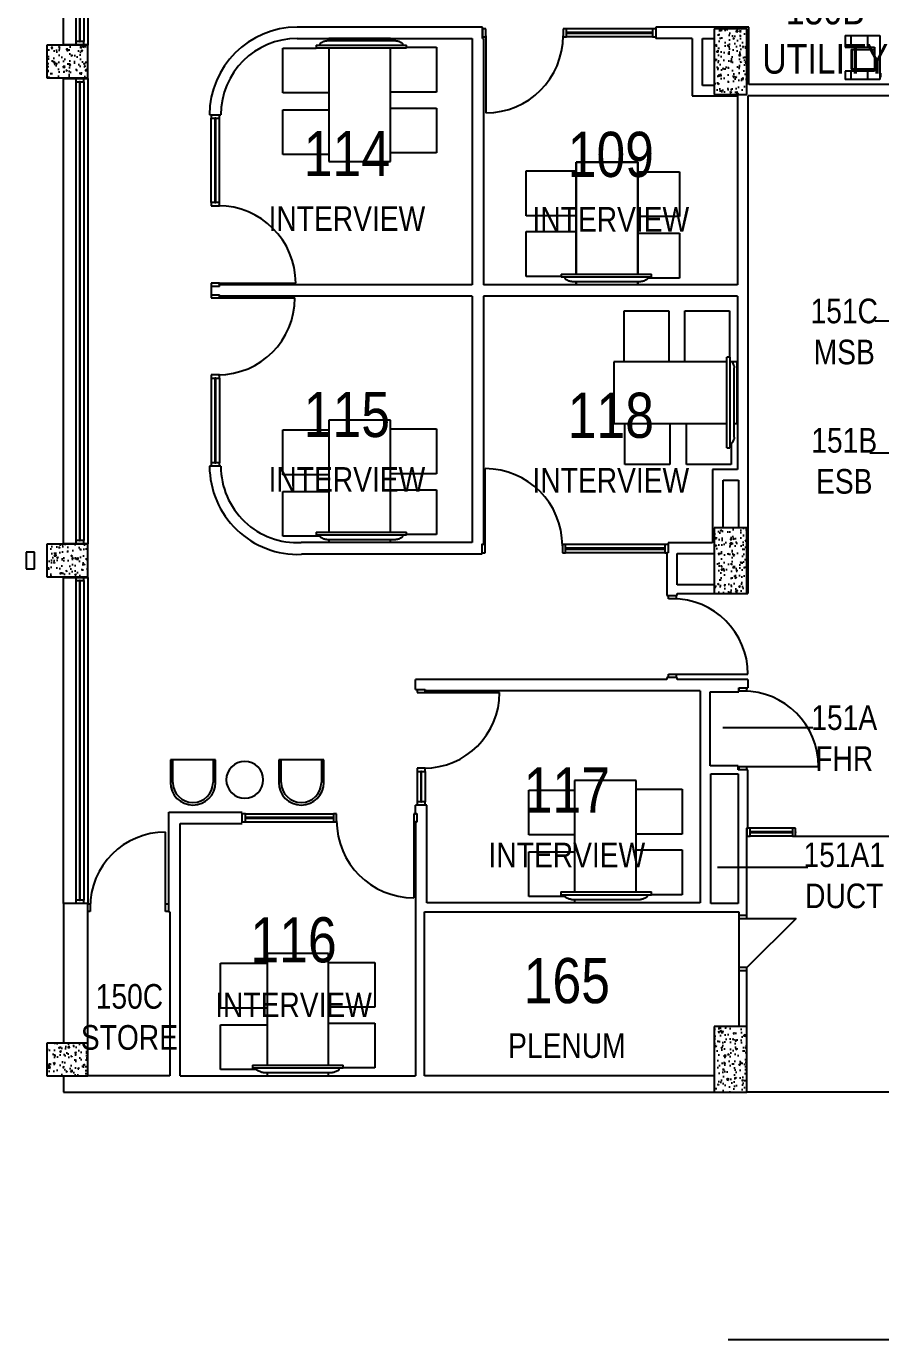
# Model space of a CAD drawing. Extents: x 76832 to 156531, y -2955 to 55954.
# Drawn here: x 99884 to 110296, y -1352 to 14653 of the extents above; entities that cross this region are included whole.
import ezdxf

# ---------------------------------------------------------------- set-up
doc = ezdxf.new("R2010")
doc.units = 0
doc.header["$MEASUREMENT"] = 0
for name, color, linetype in [('2', 4, 'CONTINUOUS'), ('A-Column__Concrete', 7, 'CONTINUOUS'), ('A-DOOR', 160, 'CONTINUOUS'), ('A-Equipment', 1, 'CONTINUOUS'), ('A-Furniture', 252, 'CONTINUOUS'), ('A-Hatch__Concrete', 252, 'CONTINUOUS'), ('A-Text__Primary Room', 6, 'CONTINUOUS'), ('A-Wall__Brick', 6, 'CONTINUOUS'), ('A-Window', 4, 'CONTINUOUS')]:
    doc.layers.add(name, color=color, linetype=linetype)
doc.styles.add('Arial Narrow', font='ARIALN.TTF', dxfattribs={"height": 750})
pattern_1 = [(50, (139339.66, 65471.27), (182.18467, -15.9391), [19.05, -209.55]), (355, (139339.66, 65471.27), (-35.2434, 191.05685), [15.24, -167.6406]), (100.45144, (139354.85, 65469.94), (146.94125, 175.11775), [16.19, -178.09024]), (46.1842, (139339.66, 65522.07), (271.07904, -42.0423), [28.575, -314.325]), (96.63556, (139362.25, 65518.57), (237.4041, 247.4261), [24.285, -267.1356]), (351.18415, (139339.66, 65522.07), (237.4041, 247.4261), [22.86, -251.4597]), (21, (139365.06, 65509.37), (151.6144, -102.2652), [19.05, -209.55]), (326, (139365.06, 65509.37), (61.80203, 184.18797), [15.24, -167.64]), (71.45144, (139377.7, 65500.85), (213.4164, 81.92277), [16.19, -178.08994]), (37.5, (139339.665, 65471.27), (3.088603, 84.55504), [0, -165.608, 0, -170.18, 0, -168.275]), (7.5, (139339.665, 65471.27), (66.81966, 100.18057), [0, -97.028, 0, -161.798, 0, -64.135]), (327.5, (139283.02, 65471.27), (135.590595, -5.728744), [0, -63.5, 0, -198.12, 0, -262.89]), (317.5, (139257.62, 65471.27), (148.12918, 25.4265), [0, -82.55, 0, -131.572, 0, -186.69])]

msp = doc.modelspace()

# ---------------------------------------------------------------- hatches: boundary and pattern name
at = {"layer": 'A-Hatch__Concrete'}
h = msp.add_hatch(dxfattribs=at)
h.set_pattern_fill('AR-CONC', color=256, style=0)
h.set_pattern_definition(pattern_1)
h.paths.add_polyline_path([(108666, 13923), (108666, 14623), (108266, 14623), (108266, 13823), (108666, 13823)])
h = msp.add_hatch(dxfattribs=at)
h.set_pattern_fill('AR-CONC', color=256, style=0)
h.set_pattern_definition(pattern_1)
h.paths.add_polyline_path([(100636, 14423), (100136, 14423), (100136, 14023), (100636, 14023)])
h = msp.add_hatch(dxfattribs=at)
h.set_pattern_fill('AR-CONC', color=256, style=0)
h.set_pattern_definition(pattern_1)
h.paths.add_polyline_path([(108666, 7843), (108666, 8543), (108266, 8543), (108266, 7743), (108666, 7743)])
h = msp.add_hatch(dxfattribs=at)
h.set_pattern_fill('AR-CONC', color=256, style=0)
h.set_pattern_definition(pattern_1)
h.paths.add_polyline_path([(100636, 8343), (100136, 8343), (100136, 7943), (100636, 7943)])
h = msp.add_hatch(dxfattribs=at)
h.set_pattern_fill('AR-CONC', color=256, style=0)
h.set_pattern_definition(pattern_1)
h.paths.add_polyline_path([(108666, 1863), (108666, 2463), (108266, 2463), (108266, 1663), (108666, 1663)])
h = msp.add_hatch(dxfattribs=at)
h.set_pattern_fill('AR-CONC', color=256, style=0)
h.set_pattern_definition(pattern_1)
h.paths.add_polyline_path([(100636, 2263), (100136, 2263), (100136, 1863), (100636, 1863)])

# ---------------------------------------------------------------- linework, layer by layer
at = {"layer": '2'}
msp.add_line((126296, -1352), (108436, -1352), dxfattribs=at)
at = {"layer": 'A-Column__Concrete'}
for p, q in [((108666, 14623), (108266, 14623)), ((108266, 14623), (108266, 13823)), ((108666, 13823), (108666, 14623)), ((100136, 14423), (100136, 14023)), ((100636, 14423), (100136, 14423)), ((100636, 14023), (100636, 14423)), ((100136, 14023), (100636, 14023)), ((108266, 13823), (108666, 13823)), ((108666, 8543), (108266, 8543)), ((108266, 8543), (108266, 7743)), ((108666, 7743), (108666, 8543)), ((100136, 8343), (100136, 7943)), ((100636, 8343), (100136, 8343)), ((100636, 7943), (100636, 8343)), ((99984, 8243), (99884, 8243)), ((99884, 8243), (99884, 8043)), ((99984, 8043), (99984, 8243)), ((99884, 8043), (99984, 8043)), ((100136, 7943), (100636, 7943)), ((108266, 7743), (108666, 7743)), ((108666, 2463), (108266, 2463)), ((108266, 2463), (108266, 1663)), ((108666, 1663), (108666, 2463)), ((100136, 2263), (100136, 1863)), ((100636, 2263), (100136, 2263)), ((100636, 1863), (100636, 2263)), ((100136, 1863), (100636, 1863)), ((108266, 1663), (108666, 1663))]:
    msp.add_line(p, q, dxfattribs=at)
at = {"layer": 'A-DOOR'}
for p, q in [((105485, 14538), (105485, 13598)), ((102222, 11522), (103167, 11522)), ((102222, 11342), (103157, 11342)), ((105476, 8323), (105476, 9263)), ((107711, 7678), (107711, 7718)), ((107801, 7718), (107801, 7678)), ((107801, 7678), (107711, 7678)), ((107711, 6758), (107801, 6758)), ((107711, 6718), (107711, 6758)), ((107757, 6758), (108677, 6758)), ((107801, 6758), (107801, 6718)), ((108571, 6553), (108571, 6593)), ((108661, 6593), (108661, 6553)), ((104731, 6533), (105651, 6533)), ((108661, 6553), (108571, 6553)), ((108571, 5633), (108661, 5633)), ((108571, 5593), (108571, 5633)), ((108617, 5633), (109537, 5633)), ((108661, 5633), (108661, 5593)), ((104605, 4973), (104605, 4034)), ((101581, 3914), (101581, 4834)), ((109259, 4783), (110699, 4783)), ((100636, 3958), (100661, 3958)), ((100661, 3868), (100636, 3868)), ((100661, 3958), (100661, 3868)), ((101581, 3958), (101621, 3958)), ((101581, 3868), (101581, 3958)), ((101621, 3868), (101581, 3868)), ((108566, 3823), (108566, 3783)), ((108566, 3783), (108666, 3783)), ((108666, 3783), (108666, 3823)), ((108666, 3783), (109266, 3783)), ((108566, 3183), (108566, 3143)), ((108666, 3183), (108566, 3183)), ((108666, 3143), (108666, 3183)), ((111306, 1663), (108666, 1663))]:
    msp.add_line(p, q, dxfattribs=at)
at = {"layer": 'A-DOOR', "color": 252}
for p, q in [((108566, 3783), (108566, 3183)), ((109266, 3783), (108666, 3183))]:
    msp.add_line(p, q, dxfattribs=at)
for centre, radius, start, end in [((105485, 14538), 940, 270, 0), ((102222, 11522), 945, 0, 90), ((102222, 11342), 935, 270, 0), ((105476, 8323), 940, 0, 90), ((107757, 6758), 920, 0, 90), ((104731, 6533), 920, 270, 0), ((108617, 5633), 920, 0, 90), ((104605, 4973), 939, 180, 270), ((101581, 3914), 920, 90, 180)]:
    msp.add_arc(centre, radius, start, end, dxfattribs=at)
at = {"layer": 'A-Equipment'}
for p, q in [((109864, 14539), (109930, 14539)), ((109864, 14539), (109864, 14398)), ((109930, 14539), (110133, 14539)), ((109930, 14539), (109930, 14398)), ((110133, 14539), (110286, 14539)), ((110133, 14539), (110133, 14398)), ((110286, 14539), (110286, 14006)), ((109864, 14398), (109930, 14398)), ((109930, 14398), (110133, 14398)), ((109936, 14369), (109947, 14369)), ((109936, 14369), (109936, 14130)), ((109947, 14369), (110219, 14369)), ((109947, 14130), (109947, 14369)), ((110133, 14398), (110219, 14398)), ((110219, 14398), (110219, 14108)), ((109930, 14108), (109864, 14108)), ((109864, 14108), (109864, 14006)), ((110133, 14108), (109930, 14108)), ((109930, 14108), (109930, 14006)), ((109947, 14130), (109936, 14130)), ((110219, 14130), (109947, 14130)), ((110219, 14108), (110133, 14108)), ((110133, 14108), (110133, 14006)), ((109930, 14006), (109864, 14006)), ((110133, 14006), (109930, 14006)), ((110286, 14006), (110133, 14006)), ((110291, 14082), (110291, 14031)), ((110291, 14082), (110295, 14082)), ((110295, 14031), (110291, 14031))]:
    msp.add_line(p, q, dxfattribs=at)
at = {"layer": 'A-Furniture'}
for p, q in [((103416, 14424), (103416, 14386)), ((103416, 14424), (104519, 14424)), ((103466, 14424), (103466, 14434)), ((103482, 14457), (103511, 14470)), ((104388, 14477), (103546, 14477)), ((103571, 14504), (103571, 14477)), ((104321, 14504), (103571, 14504)), ((104321, 14504), (103571, 14504)), ((103571, 14504), (103571, 14477)), ((104321, 14477), (104321, 14504)), ((104321, 14477), (104321, 14504)), ((104423, 14470), (104453, 14457)), ((104468, 14434), (104468, 14424)), ((104519, 14386), (104519, 14424)), ((103012, 14386), (103015, 14386)), ((103012, 13840), (103012, 14386)), ((103015, 14386), (103064, 14386)), ((103064, 14386), (103163, 14386)), ((103163, 14386), (103216, 14386)), ((103216, 14386), (103416, 14386)), ((104519, 14386), (103416, 14386)), ((103571, 14386), (103571, 13004)), ((103571, 14386), (103571, 13004)), ((104321, 13004), (104321, 14386)), ((104321, 13004), (104321, 14386)), ((104519, 14397), (104678, 14397)), ((104678, 14397), (104732, 14397)), ((104732, 14397), (104830, 14397)), ((104830, 14397), (104880, 14397)), ((104880, 14397), (104883, 14397)), ((104883, 14397), (104883, 13851)), ((103015, 13840), (103012, 13840)), ((103064, 13840), (103015, 13840)), ((103163, 13840), (103064, 13840)), ((103216, 13840), (103163, 13840)), ((103569, 13840), (103216, 13840)), ((103571, 13840), (103569, 13840)), ((104326, 13851), (104321, 13851)), ((104678, 13851), (104326, 13851)), ((104732, 13851), (104678, 13851)), ((104830, 13851), (104732, 13851)), ((104880, 13851), (104830, 13851)), ((104883, 13851), (104880, 13851)), ((103012, 13636), (103015, 13636)), ((103012, 13090), (103012, 13636)), ((103015, 13636), (103064, 13636)), ((103064, 13636), (103163, 13636)), ((103163, 13636), (103216, 13636)), ((103216, 13636), (103569, 13636)), ((103569, 13636), (103571, 13636)), ((104321, 13657), (104326, 13657)), ((104326, 13657), (104678, 13657)), ((104678, 13657), (104732, 13657)), ((104732, 13657), (104830, 13657)), ((104830, 13657), (104880, 13657)), ((104880, 13657), (104883, 13657)), ((104883, 13657), (104883, 13111)), ((103015, 13090), (103012, 13090)), ((103064, 13090), (103015, 13090)), ((103163, 13090), (103064, 13090)), ((103216, 13090), (103163, 13090)), ((103569, 13090), (103216, 13090)), ((103571, 13090), (103569, 13090)), ((103571, 13004), (104321, 13004)), ((103571, 13004), (104321, 13004)), ((104326, 13111), (104321, 13111)), ((104678, 13111), (104326, 13111)), ((104732, 13111), (104678, 13111)), ((104830, 13111), (104732, 13111)), ((104880, 13111), (104830, 13111)), ((104883, 13111), (104880, 13111)), ((106586, 11633), (106586, 12996)), ((106586, 12996), (107336, 12996)), ((107336, 12996), (106586, 12996)), ((106586, 12996), (106586, 11633)), ((107336, 12996), (107336, 11633)), ((107336, 11633), (107336, 12996)), ((105974, 12891), (105977, 12891)), ((105974, 12345), (105974, 12891)), ((105977, 12891), (106027, 12891)), ((106027, 12891), (106125, 12891)), ((106125, 12891), (106179, 12891)), ((106179, 12891), (106531, 12891)), ((106531, 12891), (106586, 12891)), ((107336, 12880), (107641, 12880)), ((107641, 12880), (107694, 12880)), ((107694, 12880), (107793, 12880)), ((107793, 12880), (107843, 12880)), ((107843, 12880), (107845, 12880)), ((107845, 12880), (107845, 12334)), ((105977, 12345), (105974, 12345)), ((106027, 12345), (105977, 12345)), ((106125, 12345), (106027, 12345)), ((106179, 12345), (106125, 12345)), ((106531, 12345), (106179, 12345)), ((106586, 12345), (106531, 12345)), ((107641, 12334), (107336, 12334)), ((107694, 12334), (107641, 12334)), ((107793, 12334), (107694, 12334)), ((107843, 12334), (107793, 12334)), ((107845, 12334), (107843, 12334)), ((105974, 12151), (105977, 12151)), ((105974, 11605), (105974, 12151)), ((105977, 12151), (106027, 12151)), ((106027, 12151), (106125, 12151)), ((106125, 12151), (106179, 12151)), ((106179, 12151), (106531, 12151)), ((106531, 12151), (106586, 12151)), ((107336, 12130), (107641, 12130)), ((107641, 12130), (107694, 12130)), ((107694, 12130), (107793, 12130)), ((107793, 12130), (107843, 12130)), ((107843, 12130), (107845, 12130)), ((107845, 12130), (107845, 11584)), ((105977, 11605), (105974, 11605)), ((106027, 11605), (105977, 11605)), ((106125, 11605), (106027, 11605)), ((106179, 11605), (106125, 11605)), ((106401, 11605), (106179, 11605)), ((106401, 11633), (107504, 11633)), ((106401, 11633), (106401, 11595)), ((107504, 11595), (106401, 11595)), ((106451, 11585), (106451, 11595)), ((106496, 11549), (106467, 11562)), ((106531, 11542), (107373, 11542)), ((106586, 11501), (106586, 11542)), ((106586, 11542), (106586, 11501)), ((107336, 11542), (107336, 11501)), ((107336, 11501), (107336, 11542)), ((107438, 11562), (107408, 11549)), ((107453, 11595), (107453, 11585)), ((107641, 11584), (107453, 11584)), ((107504, 11595), (107504, 11633)), ((107694, 11584), (107641, 11584)), ((107793, 11584), (107694, 11584)), ((107843, 11584), (107793, 11584)), ((107845, 11584), (107843, 11584)), ((107168, 11183), (107168, 11186)), ((107168, 11186), (107714, 11186)), ((107168, 11134), (107168, 11183)), ((107168, 11035), (107168, 11134)), ((107714, 11186), (107714, 11183)), ((107714, 11183), (107714, 11134)), ((107714, 11134), (107714, 11035)), ((107908, 11183), (107908, 11186)), ((107908, 11186), (108454, 11186)), ((107908, 11134), (107908, 11183)), ((107908, 11035), (107908, 11134)), ((108454, 11186), (108454, 11183)), ((108454, 11183), (108454, 11134)), ((108454, 11134), (108454, 11035)), ((107168, 10982), (107168, 11035)), ((107168, 10630), (107168, 10982)), ((107714, 11035), (107714, 10982)), ((107714, 10982), (107714, 10630)), ((107908, 10982), (107908, 11035)), ((107908, 10630), (107908, 10982)), ((108454, 11035), (108454, 10982)), ((108454, 10982), (108454, 10630)), ((108419, 10564), (107045, 10564)), ((107045, 10564), (107045, 9814)), ((108419, 10564), (107045, 10564)), ((107045, 10564), (107045, 9814)), ((107168, 10563), (107168, 10630)), ((107714, 10630), (107714, 10563)), ((107908, 10563), (107908, 10630)), ((108419, 9518), (108419, 10621)), ((108457, 10621), (108419, 10621)), ((108454, 10630), (108454, 10621)), ((108457, 10621), (108457, 9518)), ((108457, 10570), (108467, 10570)), ((108545, 10564), (108484, 10564)), ((108545, 10564), (108484, 10564)), ((108545, 9814), (108545, 10564)), ((108545, 9814), (108545, 10564)), ((108490, 10555), (108503, 10525)), ((108510, 9648), (108510, 10490)), ((103571, 9853), (103571, 8489)), ((104321, 9853), (103571, 9853)), ((104321, 9853), (103571, 9853)), ((103571, 9853), (103571, 8489)), ((104321, 8489), (104321, 9853)), ((104321, 8489), (104321, 9853)), ((107045, 9814), (108419, 9814)), ((107045, 9814), (108419, 9814)), ((107179, 9520), (107179, 9814)), ((107725, 9814), (107725, 9520)), ((107929, 9520), (107929, 9814)), ((108510, 9814), (108545, 9814)), ((108510, 9814), (108545, 9814)), ((103012, 9735), (103015, 9735)), ((103012, 9189), (103012, 9735)), ((103015, 9735), (103064, 9735)), ((103064, 9735), (103163, 9735)), ((103163, 9735), (103216, 9735)), ((103216, 9735), (103569, 9735)), ((103569, 9735), (103571, 9735)), ((104321, 9746), (104326, 9746)), ((104326, 9746), (104678, 9746)), ((104678, 9746), (104732, 9746)), ((104732, 9746), (104830, 9746)), ((104830, 9746), (104880, 9746)), ((104880, 9746), (104883, 9746)), ((104883, 9746), (104883, 9200)), ((108503, 9613), (108490, 9584)), ((107179, 9466), (107179, 9520)), ((107179, 9368), (107179, 9466)), ((107725, 9520), (107725, 9466)), ((107725, 9466), (107725, 9368)), ((107929, 9466), (107929, 9520)), ((107929, 9368), (107929, 9466)), ((108419, 9518), (108457, 9518)), ((108467, 9568), (108457, 9568)), ((108475, 9570), (108475, 9520)), ((108475, 9520), (108475, 9466)), ((108475, 9466), (108475, 9368)), ((107179, 9318), (107179, 9368)), ((107179, 9315), (107179, 9318)), ((107725, 9315), (107179, 9315)), ((107725, 9368), (107725, 9318)), ((107725, 9318), (107725, 9315)), ((107929, 9318), (107929, 9368)), ((107929, 9315), (107929, 9318)), ((108475, 9315), (107929, 9315)), ((108475, 9368), (108475, 9318)), ((108475, 9318), (108475, 9315)), ((103015, 9189), (103012, 9189)), ((103064, 9189), (103015, 9189)), ((103163, 9189), (103064, 9189)), ((103216, 9189), (103163, 9189)), ((103569, 9189), (103216, 9189)), ((103571, 9189), (103569, 9189)), ((104326, 9200), (104321, 9200)), ((104678, 9200), (104326, 9200)), ((104732, 9200), (104678, 9200)), ((104830, 9200), (104732, 9200)), ((104880, 9200), (104830, 9200)), ((104883, 9200), (104880, 9200)), ((103012, 8985), (103015, 8985)), ((103012, 8439), (103012, 8985)), ((103015, 8985), (103064, 8985)), ((103064, 8985), (103163, 8985)), ((103163, 8985), (103216, 8985)), ((103216, 8985), (103569, 8985)), ((103569, 8985), (103571, 8985)), ((104321, 9006), (104326, 9006)), ((104326, 9006), (104678, 9006)), ((104678, 9006), (104732, 9006)), ((104732, 9006), (104830, 9006)), ((104830, 9006), (104880, 9006)), ((104880, 9006), (104883, 9006)), ((104883, 9006), (104883, 8460)), ((103416, 8489), (104519, 8489)), ((103416, 8489), (103416, 8451)), ((104519, 8451), (104519, 8489)), ((103015, 8439), (103012, 8439)), ((103064, 8439), (103015, 8439)), ((103163, 8439), (103064, 8439)), ((103216, 8439), (103163, 8439)), ((103467, 8439), (103216, 8439)), ((104519, 8451), (103416, 8451)), ((103466, 8441), (103466, 8451)), ((103511, 8405), (103482, 8418)), ((103546, 8398), (104388, 8398)), ((103571, 8398), (103571, 8362)), ((103571, 8398), (103571, 8362)), ((104321, 8362), (104321, 8398)), ((104321, 8362), (104321, 8398)), ((104453, 8418), (104423, 8405)), ((104468, 8451), (104468, 8441)), ((104678, 8460), (104519, 8460)), ((104732, 8460), (104678, 8460)), ((104830, 8460), (104732, 8460)), ((104880, 8460), (104830, 8460)), ((104883, 8460), (104880, 8460)), ((101640, 5714), (101640, 5439)), ((102190, 5714), (101640, 5714)), ((101640, 5714), (101640, 5439)), ((102190, 5714), (101640, 5714)), ((101670, 5439), (101670, 5714)), ((102160, 5714), (102160, 5439)), ((102190, 5439), (102190, 5714)), ((102190, 5439), (102190, 5714)), ((102960, 5714), (102960, 5439)), ((103510, 5714), (102960, 5714)), ((102960, 5714), (102960, 5439)), ((103510, 5714), (102960, 5714)), ((102990, 5439), (102990, 5714)), ((103480, 5714), (103480, 5439)), ((103510, 5439), (103510, 5714)), ((103510, 5439), (103510, 5714)), ((106565, 5463), (106565, 4105)), ((107315, 5463), (106565, 5463)), ((107315, 5463), (106565, 5463)), ((106565, 5463), (106565, 4105)), ((107315, 4105), (107315, 5463)), ((107315, 4105), (107315, 5463)), ((106006, 5345), (106009, 5345)), ((106006, 4799), (106006, 5345)), ((106009, 5345), (106058, 5345)), ((106058, 5345), (106157, 5345)), ((106157, 5345), (106210, 5345)), ((106210, 5345), (106563, 5345)), ((106563, 5345), (106565, 5345)), ((107320, 5356), (107672, 5356)), ((107672, 5356), (107726, 5356)), ((107726, 5356), (107824, 5356)), ((107824, 5356), (107874, 5356)), ((107874, 5356), (107877, 5356)), ((107877, 5356), (107877, 4810)), ((107672, 4810), (107320, 4810)), ((107726, 4810), (107672, 4810)), ((107824, 4810), (107726, 4810)), ((107874, 4810), (107824, 4810)), ((107877, 4810), (107874, 4810)), ((106009, 4799), (106006, 4799)), ((106058, 4799), (106009, 4799)), ((106157, 4799), (106058, 4799)), ((106210, 4799), (106157, 4799)), ((106563, 4799), (106210, 4799)), ((106565, 4799), (106563, 4799)), ((106006, 4595), (106009, 4595)), ((106006, 4049), (106006, 4595)), ((106009, 4595), (106058, 4595)), ((106058, 4595), (106157, 4595)), ((106157, 4595), (106210, 4595)), ((106210, 4595), (106563, 4595)), ((106563, 4595), (106565, 4595)), ((107320, 4616), (107672, 4616)), ((107672, 4616), (107726, 4616)), ((107726, 4616), (107824, 4616)), ((107824, 4616), (107874, 4616)), ((107874, 4616), (107877, 4616)), ((107877, 4616), (107877, 4070)), ((106009, 4049), (106006, 4049)), ((106058, 4049), (106009, 4049)), ((106157, 4049), (106058, 4049)), ((106210, 4049), (106157, 4049)), ((106449, 4049), (106210, 4049)), ((106398, 4105), (107501, 4105)), ((106398, 4105), (106398, 4067)), ((107501, 4067), (106398, 4067)), ((106448, 4057), (106448, 4067)), ((106493, 4021), (106464, 4034)), ((106528, 4014), (107370, 4014)), ((106565, 4014), (106565, 3973)), ((106565, 4014), (106565, 3973)), ((107435, 4034), (107405, 4021)), ((107450, 4067), (107450, 4057)), ((107501, 4067), (107501, 4105)), ((107672, 4070), (107501, 4070)), ((107726, 4070), (107672, 4070)), ((107824, 4070), (107726, 4070)), ((107874, 4070), (107824, 4070)), ((107877, 4070), (107874, 4070)), ((102250, 3235), (102253, 3235)), ((102250, 2689), (102250, 3235)), ((102253, 3235), (102302, 3235)), ((102302, 3235), (102401, 3235)), ((102401, 3235), (102454, 3235)), ((102454, 3235), (102807, 3235)), ((102807, 3235), (102818, 3235)), ((102818, 3353), (102818, 1995)), ((103568, 3353), (102818, 3353)), ((103568, 3353), (102818, 3353)), ((102818, 3353), (102818, 1995)), ((103568, 1995), (103568, 3353)), ((103568, 1995), (103568, 3353)), ((103568, 3246), (103574, 3246)), ((103574, 3246), (103926, 3246)), ((103926, 3246), (103980, 3246)), ((103980, 3246), (104078, 3246)), ((104078, 3246), (104128, 3246)), ((104128, 3246), (104131, 3246)), ((104131, 3246), (104131, 2700)), ((102253, 2689), (102250, 2689)), ((102302, 2689), (102253, 2689)), ((102401, 2689), (102302, 2689)), ((102454, 2689), (102401, 2689)), ((102807, 2689), (102454, 2689)), ((102818, 2689), (102807, 2689)), ((103574, 2700), (103568, 2700)), ((103926, 2700), (103574, 2700)), ((103980, 2700), (103926, 2700)), ((104078, 2700), (103980, 2700)), ((104128, 2700), (104078, 2700)), ((104131, 2700), (104128, 2700)), ((102250, 2485), (102253, 2485)), ((102250, 1939), (102250, 2485)), ((102253, 2485), (102302, 2485)), ((102302, 2485), (102401, 2485)), ((102401, 2485), (102454, 2485)), ((102454, 2485), (102807, 2485)), ((102807, 2485), (102818, 2485)), ((103568, 2506), (103574, 2506)), ((103574, 2506), (103926, 2506)), ((103926, 2506), (103980, 2506)), ((103980, 2506), (104078, 2506)), ((104078, 2506), (104128, 2506)), ((104128, 2506), (104131, 2506)), ((104131, 2506), (104131, 1960)), ((102253, 1939), (102250, 1939)), ((102302, 1939), (102253, 1939)), ((102401, 1939), (102302, 1939)), ((102454, 1939), (102401, 1939)), ((102694, 1939), (102454, 1939)), ((102642, 1995), (103745, 1995)), ((102642, 1995), (102642, 1957)), ((103745, 1957), (102642, 1957)), ((102692, 1947), (102692, 1957)), ((102737, 1911), (102708, 1924)), ((103679, 1924), (103649, 1911)), ((103694, 1957), (103694, 1947)), ((103745, 1957), (103745, 1995)), ((103926, 1960), (103745, 1960)), ((103980, 1960), (103926, 1960)), ((104078, 1960), (103980, 1960)), ((104128, 1960), (104078, 1960)), ((104131, 1960), (104128, 1960)), ((102772, 1904), (103614, 1904)), ((102818, 1904), (102818, 1864)), ((102818, 1904), (102818, 1864)), ((103568, 1864), (103568, 1904)), ((103568, 1864), (103568, 1904))]:
    msp.add_line(p, q, dxfattribs=at)
at = {"layer": 'A-Furniture', "flags": 128}
for points in [[(107177, 10572), (107177, 10571), (107177, 10570), (107177, 10569), (107177, 10568), (107177, 10567), (107177, 10566), (107177, 10565), (107177, 10565), (107177, 10564), (107177, 10564)], [(107197, 10564), (107197, 10564), (107197, 10565), (107197, 10566), (107197, 10566), (107197, 10567), (107197, 10568), (107197, 10569), (107197, 10570), (107197, 10571)], [(107685, 10572), (107685, 10571), (107685, 10570), (107685, 10569), (107685, 10568), (107685, 10567), (107685, 10566), (107685, 10565), (107685, 10565), (107685, 10564), (107685, 10564)], [(107705, 10564), (107705, 10564), (107705, 10565), (107705, 10566), (107705, 10566), (107705, 10567), (107705, 10568), (107705, 10569), (107705, 10570), (107705, 10571)], [(107917, 10572), (107917, 10571), (107917, 10570), (107917, 10569), (107917, 10568), (107917, 10567), (107917, 10566), (107917, 10565), (107917, 10565), (107917, 10564), (107917, 10564)], [(107937, 10564), (107937, 10564), (107937, 10565), (107937, 10566), (107937, 10566), (107937, 10567), (107937, 10568), (107937, 10569), (107937, 10570), (107937, 10571)]]:
    msp.add_lwpolyline(points, dxfattribs=at)
at = {"layer": 'A-Furniture'}
for centre, radius, start, end in [((102546, 5471), 225, 90, 270), ((102546, 5471), 225, 90, 270), ((102546, 5471), 225, 270, 90), ((102546, 5471), 225, 270, 90), ((101915, 5439), 275, 180, 0), ((101915, 5439), 275, 180, 0), ((101915, 5439), 245, 180, 0), ((103235, 5439), 275, 180, 0), ((103235, 5439), 275, 180, 0), ((103235, 5439), 245, 180, 0)]:
    msp.add_arc(centre, radius, start, end, dxfattribs=at)
for points, knots in [([(103466, 14434), (103466, 14436), (103467, 14440), (103469, 14445), (103471, 14448), (103472, 14450), (103473, 14451), (103474, 14453), (103476, 14454), (103478, 14456), (103480, 14457), (103482, 14457)], [0, 0, 0, 0, 0.2, 0.4, 0.55, 0.5875, 0.625, 0.7, 0.775, 0.85, 1, 1, 1, 1]), ([(104453, 14457), (104454, 14457), (104458, 14455), (104461, 14451), (104464, 14448), (104466, 14445), (104467, 14440), (104468, 14436), (104468, 14434)], [-1, -1, -1, -1, -0.8, -0.6, -0.5, -0.4, -0.2, 0, 0, 0, 0]), ([(106467, 11562), (106465, 11563), (106461, 11565), (106458, 11568), (106456, 11571), (106454, 11575), (106452, 11579), (106451, 11583), (106451, 11585)], [-1, -1, -1, -1, -0.8, -0.6, -0.5, -0.4, -0.2, 0, 0, 0, 0]), ([(107453, 11585), (107453, 11583), (107452, 11579), (107450, 11574), (107448, 11571), (107447, 11569), (107446, 11568), (107445, 11567), (107443, 11565), (107441, 11564), (107439, 11563), (107438, 11562)], [0, 0, 0, 0, 0.2, 0.4, 0.55, 0.5875, 0.625, 0.7, 0.775, 0.85, 1, 1, 1, 1]), ([(108467, 10570), (108469, 10570), (108473, 10569), (108478, 10568), (108481, 10566), (108483, 10564), (108484, 10563), (108485, 10562), (108487, 10560), (108489, 10558), (108490, 10556), (108490, 10555)], [0, 0, 0, 0, 0.2, 0.4, 0.55, 0.5875, 0.625, 0.7, 0.775, 0.85, 1, 1, 1, 1]), ([(108490, 9584), (108489, 9582), (108487, 9578), (108484, 9575), (108481, 9573), (108478, 9571), (108473, 9569), (108469, 9568), (108467, 9568)], [-1, -1, -1, -1, -0.8, -0.6, -0.5, -0.4, -0.2, 0, 0, 0, 0]), ([(103482, 8418), (103480, 8419), (103476, 8421), (103473, 8424), (103471, 8427), (103469, 8431), (103467, 8435), (103466, 8439), (103466, 8441)], [-1, -1, -1, -1, -0.8, -0.6, -0.5, -0.4, -0.2, 0, 0, 0, 0]), ([(104468, 8441), (104468, 8439), (104467, 8435), (104465, 8430), (104463, 8427), (104462, 8425), (104461, 8424), (104460, 8423), (104458, 8421), (104456, 8420), (104454, 8419), (104453, 8418)], [0, 0, 0, 0, 0.2, 0.4, 0.55, 0.5875, 0.625, 0.7, 0.775, 0.85, 1, 1, 1, 1]), ([(106464, 4034), (106462, 4035), (106458, 4037), (106455, 4040), (106453, 4043), (106451, 4047), (106449, 4051), (106448, 4055), (106448, 4057)], [-1, -1, -1, -1, -0.8, -0.6, -0.5, -0.4, -0.2, 0, 0, 0, 0]), ([(107450, 4057), (107450, 4055), (107449, 4051), (107447, 4046), (107445, 4043), (107444, 4041), (107443, 4040), (107442, 4039), (107440, 4037), (107438, 4036), (107436, 4035), (107435, 4034)], [0, 0, 0, 0, 0.2, 0.4, 0.55, 0.5875, 0.625, 0.7, 0.775, 0.85, 1, 1, 1, 1]), ([(102708, 1924), (102706, 1925), (102702, 1927), (102699, 1930), (102697, 1933), (102695, 1937), (102693, 1941), (102692, 1945), (102692, 1947)], [-1, -1, -1, -1, -0.8, -0.6, -0.5, -0.4, -0.2, 0, 0, 0, 0]), ([(103694, 1947), (103694, 1945), (103693, 1941), (103691, 1936), (103689, 1933), (103688, 1931), (103687, 1930), (103686, 1929), (103684, 1927), (103682, 1926), (103680, 1925), (103679, 1924)], [0, 0, 0, 0, 0.2, 0.4, 0.55, 0.5875, 0.625, 0.7, 0.775, 0.85, 1, 1, 1, 1])]:
    msp.add_open_spline(points, degree=3, knots=knots, dxfattribs=at)
for points in [[(103511, 14470), (103516, 14472), (103528, 14476), (103540, 14477), (103546, 14477)], [(104388, 14477), (104394, 14477), (104406, 14476), (104418, 14472), (104423, 14470)], [(106531, 11542), (106525, 11542), (106513, 11543), (106501, 11547), (106496, 11549)], [(107408, 11549), (107403, 11547), (107391, 11543), (107379, 11542), (107373, 11542)], [(108503, 10525), (108505, 10520), (108509, 10508), (108510, 10496), (108510, 10490)], [(108510, 9648), (108510, 9642), (108509, 9630), (108505, 9619), (108503, 9613)], [(103546, 8398), (103540, 8398), (103528, 8399), (103516, 8403), (103511, 8405)], [(104423, 8405), (104418, 8403), (104406, 8399), (104394, 8398), (104388, 8398)], [(106528, 4014), (106522, 4014), (106510, 4015), (106498, 4019), (106493, 4021)], [(107405, 4021), (107400, 4019), (107388, 4015), (107376, 4014), (107370, 4014)], [(102772, 1904), (102766, 1904), (102754, 1905), (102742, 1909), (102737, 1911)], [(103649, 1911), (103644, 1909), (103632, 1905), (103620, 1904), (103614, 1904)]]:
    msp.add_open_spline(points, degree=3, dxfattribs=at)
at = {"layer": 'A-Text__Primary Room'}
for points in [[(110223, 11063), (111322, 11063)], [(110162, 9456), (111260, 9456)], [(108370, 6108), (109468, 6108)], [(108308, 4406), (109407, 4406)]]:
    msp.add_lwpolyline(points, dxfattribs=at)
at = {"layer": 'A-Wall__Brick'}
for p, q in [((105445, 14642), (103186, 14642)), ((105445, 14504), (105445, 14642)), ((105445, 14623), (105445, 14523)), ((107556, 14642), (107556, 14632)), ((108689, 14642), (107556, 14642)), ((107556, 14632), (107556, 14514)), ((108689, 13942), (108689, 14642)), ((103186, 14504), (105317, 14504)), ((105317, 14504), (105317, 11501)), ((105445, 14504), (105455, 14504)), ((105455, 14504), (105455, 11501)), ((107556, 14514), (107556, 14504)), ((107997, 14504), (107556, 14504)), ((107997, 14504), (107997, 13804)), ((108125, 13932), (108125, 14504)), ((108125, 14504), (108266, 14504)), ((108266, 13932), (108125, 13932)), ((111256, 13942), (108689, 13942)), ((107997, 13804), (108551, 13804)), ((108551, 13804), (108551, 11501)), ((108676, 13804), (108676, 7741)), ((116026, 13804), (108676, 13804)), ((102127, 13573), (102117, 13573)), ((102127, 13573), (102255, 13573)), ((102237, 11482), (102136, 11482)), ((102136, 11482), (102136, 11382)), ((102136, 11382), (102237, 11382)), ((105317, 11501), (102237, 11501)), ((102237, 11363), (102237, 11382)), ((108551, 11501), (105455, 11501)), ((105317, 11363), (102237, 11363)), ((105317, 11363), (105317, 8362)), ((108551, 11363), (105455, 11363)), ((105455, 11363), (105456, 8338)), ((108551, 11363), (108551, 9252)), ((102255, 9292), (102117, 9292)), ((108551, 9252), (108247, 9252)), ((108247, 9252), (108247, 8357)), ((108375, 8543), (108375, 9124)), ((108375, 9124), (108561, 9124)), ((108561, 9124), (108561, 8543)), ((105317, 8362), (103234, 8362)), ((107706, 8357), (107706, 8347)), ((108247, 8357), (107706, 8357)), ((107706, 8347), (107706, 8238)), ((105436, 8219), (103236, 8219)), ((107706, 8238), (107688, 8238)), ((107688, 8238), (107688, 7718)), ((107815, 8229), (108266, 8229)), ((107815, 7846), (107815, 8229)), ((108266, 7846), (107815, 7846)), ((107688, 7718), (107697, 7718)), ((107697, 7718), (107815, 7718)), ((107815, 7718), (107815, 7741)), ((107815, 7741), (108676, 7741)), ((107688, 6692), (104626, 6692)), ((104626, 6573), (104626, 6692)), ((104626, 6573), (104636, 6573)), ((104636, 6573), (104746, 6573)), ((104746, 6573), (104746, 6554)), ((107697, 6718), (107688, 6718)), ((107688, 6718), (107688, 6692)), ((107815, 6718), (107697, 6718)), ((107815, 6692), (107815, 6718)), ((108675, 6692), (107815, 6692)), ((108566, 6543), (108566, 6593)), ((108566, 6593), (108675, 6593)), ((108675, 6692), (108675, 6593)), ((108097, 6554), (104746, 6554)), ((108097, 6554), (108097, 3973)), ((108216, 5643), (108216, 6543)), ((108216, 6543), (108566, 6543)), ((108557, 5643), (108216, 5643)), ((108557, 5593), (108557, 5643)), ((108225, 5543), (108557, 5543)), ((108225, 3963), (108225, 5543)), ((108675, 5593), (108557, 5593)), ((108557, 5543), (108557, 3963)), ((108675, 4883), (108675, 5593)), ((104636, 5163), (104626, 5163)), ((104626, 5058), (104626, 5163)), ((104754, 5163), (104636, 5163)), ((104764, 5163), (104754, 5163)), ((104764, 3973), (104764, 5163)), ((101622, 5077), (102516, 5077)), ((101622, 3863), (101622, 5077)), ((102516, 4949), (102516, 5067)), ((101760, 1863), (101760, 4939)), ((101760, 4939), (102516, 4939)), ((104626, 4958), (104626, 1863)), ((108666, 3823), (108666, 4883)), ((100336, 3963), (100336, 2263)), ((100636, 3963), (100336, 3963)), ((100636, 2263), (100636, 3963)), ((101622, 3863), (101632, 3863)), ((101632, 3863), (101632, 1863)), ((104736, 1863), (104736, 3863)), ((104736, 3863), (108566, 3863)), ((108097, 3973), (104764, 3973)), ((108557, 3963), (108225, 3963)), ((108566, 3863), (108566, 3823)), ((108566, 3823), (108666, 3823)), ((108666, 3143), (108566, 3143)), ((108566, 3143), (108566, 2463)), ((108666, 2463), (108666, 3143)), ((100336, 1863), (100336, 1663)), ((101632, 1863), (100636, 1863)), ((101760, 1863), (104626, 1863)), ((108266, 1863), (104736, 1863)), ((100336, 1663), (108266, 1663))]:
    msp.add_line(p, q, dxfattribs=at)
at = {"layer": 'A-Wall__Brick', "flags": 128}
for points in [[(102237, 11482), (102237, 11501)], [(105456, 8338), (105436, 8338), (105436, 8219)], [(104625, 5058), (104645, 5058), (104645, 4958), (104626, 4958)], [(108675, 4883), (108666, 4883), (108666, 4783)]]:
    msp.add_lwpolyline(points, dxfattribs=at)
at = {"layer": 'A-Wall__Brick'}
for centre, radius, start, end in [((103186, 13573), 1069, 90, 180), ((103186, 13573), 931, 90, 180), ((103194, 9295), 1077, 180.1824, 272.2354), ((103186, 9292), 931, 180, 272.9703)]:
    msp.add_arc(centre, radius, start, end, dxfattribs=at)
at = {"layer": 'A-Window'}
for p, q in [((100336, 14428), (100336, 20098)), ((100486, 16167), (100486, 14468)), ((100531, 16167), (100531, 14468)), ((100541, 14468), (100541, 16167)), ((100586, 16167), (100586, 14468)), ((100636, 16026), (100636, 14423)), ((105485, 14623), (105445, 14623)), ((105485, 14523), (105485, 14623)), ((107516, 14623), (106465, 14623)), ((107516, 14578), (106465, 14578)), ((106465, 14578), (106465, 14568)), ((106465, 14568), (107516, 14568)), ((107516, 14568), (107516, 14578)), ((100336, 14428), (100336, 14423)), ((100636, 14428), (100336, 14428)), ((100586, 14468), (100486, 14468)), ((100486, 14468), (100486, 14428)), ((100486, 14428), (100586, 14428)), ((100531, 14468), (100541, 14468)), ((100586, 14428), (100586, 14468)), ((105445, 14523), (105485, 14523)), ((107516, 14523), (106465, 14523)), ((100336, 14023), (100336, 14017)), ((100336, 14017), (100636, 14017)), ((100336, 8347), (100336, 14017)), ((100486, 13977), (100486, 12927)), ((100541, 13977), (100531, 13977)), ((100531, 13977), (100531, 12927)), ((100541, 12927), (100541, 13977)), ((100586, 13977), (100586, 12927)), ((100636, 14017), (100636, 14023)), ((100636, 14017), (100636, 8347)), ((102137, 13573), (102137, 13533)), ((102137, 12507), (102137, 13533)), ((102137, 13533), (102237, 13533)), ((102182, 13533), (102182, 12507)), ((102192, 13533), (102182, 13533)), ((102192, 12507), (102192, 13533)), ((102237, 13533), (102237, 13573)), ((102237, 12507), (102237, 13533)), ((100486, 12927), (100486, 11507)), ((100541, 12927), (100531, 12927)), ((100531, 12927), (100531, 11507)), ((100531, 12927), (100541, 12927)), ((100541, 11507), (100541, 12927)), ((100586, 12927), (100586, 11507)), ((102182, 12507), (102192, 12507)), ((100486, 11507), (100486, 10087)), ((100531, 11507), (100541, 11507)), ((100541, 11507), (100531, 11507)), ((100531, 11507), (100531, 10087)), ((100541, 10087), (100541, 11507)), ((100586, 11507), (100586, 10087)), ((102137, 10367), (102137, 9332)), ((102192, 10367), (102182, 10367)), ((102182, 10367), (102182, 9332)), ((102192, 9332), (102192, 10367)), ((102237, 10367), (102237, 9332)), ((100486, 10087), (100486, 8387)), ((100541, 10087), (100531, 10087)), ((100531, 10087), (100531, 8387)), ((100531, 10087), (100541, 10087)), ((100541, 8387), (100541, 10087)), ((100586, 10087), (100586, 8387)), ((102237, 9332), (102137, 9332)), ((102137, 9332), (102137, 9292)), ((102182, 9332), (102192, 9332)), ((102237, 9292), (102237, 9332)), ((100336, 8347), (100336, 8343)), ((100636, 8347), (100336, 8347)), ((100586, 8387), (100486, 8387)), ((100486, 8387), (100486, 8347)), ((100486, 8347), (100586, 8347)), ((100531, 8387), (100541, 8387)), ((100586, 8347), (100586, 8387)), ((100636, 8343), (100636, 8347)), ((105476, 8338), (105436, 8338)), ((105436, 8338), (105436, 8238)), ((105476, 8238), (105476, 8338)), ((107666, 8338), (106456, 8338)), ((105436, 8238), (105476, 8238)), ((107666, 8293), (106456, 8293)), ((106456, 8293), (106456, 8283)), ((106456, 8283), (107666, 8283)), ((107666, 8238), (106456, 8238)), ((107666, 8283), (107666, 8293)), ((100336, 7943), (100336, 7938)), ((100336, 7938), (100636, 7938)), ((100336, 3963), (100336, 7938)), ((100486, 7898), (100486, 6616)), ((100541, 7898), (100531, 7898)), ((100531, 7898), (100531, 6616)), ((100541, 6616), (100541, 7898)), ((100586, 7898), (100586, 6616)), ((100636, 7938), (100636, 7943)), ((100636, 7938), (100636, 3963)), ((100486, 6616), (100486, 5290)), ((100541, 6616), (100531, 6616)), ((100531, 6616), (100531, 5290)), ((100531, 6616), (100541, 6616)), ((100541, 5290), (100541, 6616)), ((100586, 6616), (100586, 5290)), ((104646, 5573), (104646, 5203)), ((104701, 5573), (104691, 5573)), ((104691, 5573), (104691, 5203)), ((104701, 5203), (104701, 5573)), ((104746, 5573), (104746, 5203)), ((100486, 5290), (100486, 4003)), ((100541, 5290), (100531, 5290)), ((100531, 5290), (100531, 4003)), ((100531, 5290), (100541, 5290)), ((100541, 4003), (100541, 5290)), ((100586, 5290), (100586, 4003)), ((104746, 5203), (104646, 5203)), ((104646, 5203), (104646, 5163)), ((104691, 5203), (104701, 5203)), ((104746, 5163), (104746, 5203)), ((102556, 5058), (103626, 5058)), ((103626, 5013), (102556, 5013)), ((102556, 5013), (102556, 5003)), ((102556, 5003), (103626, 5003)), ((103626, 5003), (103626, 5013)), ((104645, 5058), (104605, 5058)), ((104605, 5058), (104605, 4958)), ((102556, 4958), (103626, 4958)), ((104605, 4958), (104645, 4958)), ((108706, 4883), (108666, 4883)), ((108666, 4883), (108666, 4783)), ((108706, 4783), (108706, 4883)), ((109219, 4883), (108706, 4883)), ((109219, 4838), (108706, 4838)), ((108706, 4838), (108706, 4828)), ((108706, 4828), (109219, 4828)), ((109219, 4828), (109219, 4838)), ((109259, 4838), (109259, 4828)), ((108666, 4783), (108706, 4783)), ((109219, 4783), (108706, 4783)), ((100586, 4003), (100486, 4003)), ((100486, 4003), (100486, 3963)), ((100531, 4003), (100541, 4003)), ((100586, 3963), (100586, 4003))]:
    msp.add_line(p, q, dxfattribs=at)
at = {"layer": 'A-Window', "extrusion": (0, 0, -1)}
for p, q in [((106465, 14623), (106425, 14623)), ((106425, 14623), (106425, 14523)), ((106465, 14523), (106465, 14623)), ((107556, 14623), (107516, 14623)), ((107516, 14623), (107516, 14523)), ((106425, 14523), (106465, 14523)), ((107516, 14523), (107556, 14523)), ((100586, 14017), (100486, 14017)), ((100486, 14017), (100486, 13977)), ((100486, 13977), (100586, 13977)), ((100586, 13977), (100586, 14017)), ((102137, 12507), (102137, 12467)), ((102237, 12507), (102137, 12507)), ((102237, 12467), (102237, 12507)), ((102137, 12467), (102237, 12467)), ((102137, 11522), (102137, 11482)), ((102237, 11522), (102137, 11522)), ((102137, 11382), (102137, 11342)), ((102237, 11501), (102237, 11522)), ((102137, 11342), (102237, 11342)), ((102237, 11342), (102237, 11363)), ((102237, 10407), (102137, 10407)), ((102137, 10407), (102137, 10367)), ((102237, 10367), (102237, 10407)), ((102137, 10367), (102237, 10367)), ((106456, 8338), (106416, 8338)), ((106416, 8338), (106416, 8238)), ((106456, 8238), (106456, 8338)), ((107706, 8338), (107666, 8338)), ((107666, 8338), (107666, 8238)), ((106416, 8238), (106456, 8238)), ((107666, 8238), (107688, 8238)), ((100586, 7938), (100486, 7938)), ((100486, 7938), (100486, 7898)), ((100486, 7898), (100586, 7898)), ((100586, 7898), (100586, 7938)), ((104646, 6573), (104646, 6533)), ((104746, 6533), (104746, 6573)), ((104646, 6533), (104746, 6533)), ((104746, 5613), (104646, 5613)), ((104646, 5613), (104646, 5573)), ((104746, 5573), (104746, 5613)), ((104646, 5573), (104746, 5573)), ((102556, 5058), (102516, 5058)), ((102556, 4958), (102556, 5058)), ((103666, 5058), (103626, 5058)), ((103626, 5058), (103626, 4958)), ((103666, 4958), (103666, 5058)), ((102516, 4958), (102556, 4958)), ((103626, 4958), (103666, 4958)), ((109259, 4883), (109219, 4883)), ((109219, 4883), (109219, 4783)), ((109259, 4783), (109259, 4883)), ((109219, 4783), (109259, 4783))]:
    msp.add_line(p, q, dxfattribs=at)

# ---------------------------------------------------------------- texts
at = {"layer": 'A-Text__Primary Room', "attachment_point": 2, "style": 'Arial Narrow'}
for s, insert, char_height, width in [('\\pt360;150B\\P\\pt2160;UTILITY', (109620, 15036), 360, 6840.08), ('{\\H0.73333x;114\\P\\H0.54546x;INTERVIEW}', (103791, 13377), 750, 2870), ('{\\H0.73333x;109\\P\\H0.54546x;INTERVIEW}', (107007, 13367), 750, 2870), ('\\pt300;151C\\P\\pt1800;MSB', (109851, 11334), 300, 5700.07), ('{\\H0.73333x;115\\P\\H0.54546x;INTERVIEW}', (103791, 10198), 750, 2870), ('{\\H0.73333x;118\\P\\H0.54546x;INTERVIEW}', (107007, 10188), 750, 2870), ('\\pt300;151B\\P\\pt1800;ESB', (109851, 9758), 300, 5700.07), ('\\pt300;151A\\P\\pt1800;FHR', (109851, 6379), 300, 5700.07), ('{\\H0.73333x;117\\P\\H0.54546x;INTERVIEW}', (106471, 5621), 750, 2870), ('\\pt300;151A1\\P\\pt1800;DUCT', (109851, 4707), 300, 5700.07), ('{\\H0.73333x;116\\P\\H0.54546x;INTERVIEW}', (103141, 3796), 750, 2870), ('{\\H0.73333x;165\\P\\H0.54546x;PLENUM}', (106471, 3299), 750, 2870), ('\\pt300;150C\\PSTORE', (101141, 2982), 300, 5700.07)]:
    msp.add_mtext(s, dxfattribs=dict(at, insert=insert, char_height=char_height, width=width))

doc.saveas('drawing.dxf')
